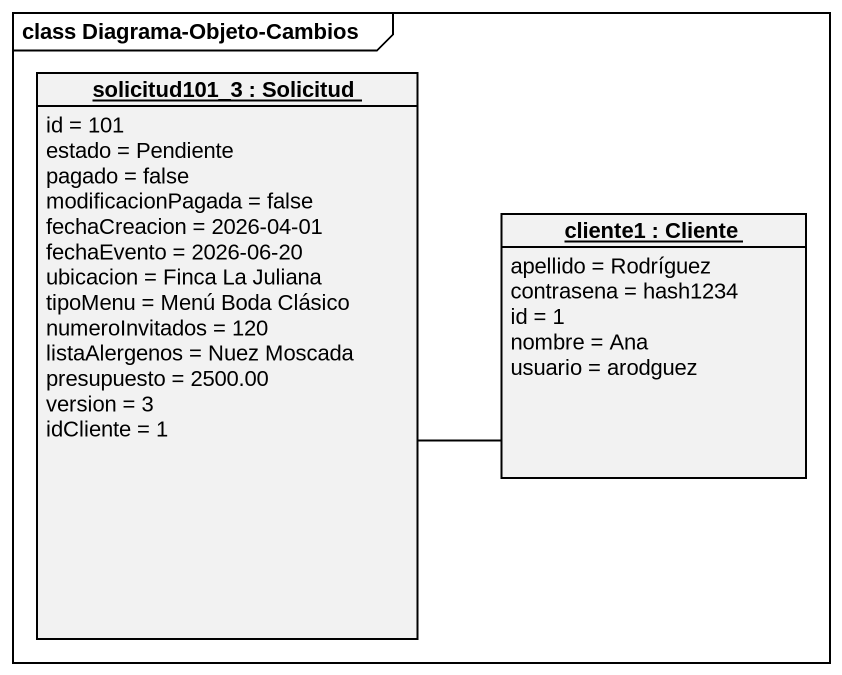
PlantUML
@startuml
mainframe class Diagrama-Objeto-Cambios
hide circle
hide empty members
object "solicitud101_3 : Solicitud" as solicitud101_3 {
  id = 101
  estado = Pendiente
  pagado = false
  modificacionPagada = false
  fechaCreacion = 2026-04-01
  fechaEvento = 2026-06-20
  ubicacion = Finca La Juliana
  tipoMenu = Menú Boda Clásico
  numeroInvitados = 120
  listaAlergenos = Nuez Moscada
  presupuesto = 2500.00
  version = 3
  idCliente = 1
}
object "cliente1 : Cliente" as cliente1 {
  apellido = Rodríguez
  contrasena = hash1234
  id = 1
  nombre = Ana
  usuario = arodguez
}
solicitud101_3 -right- cliente1
@enduml
